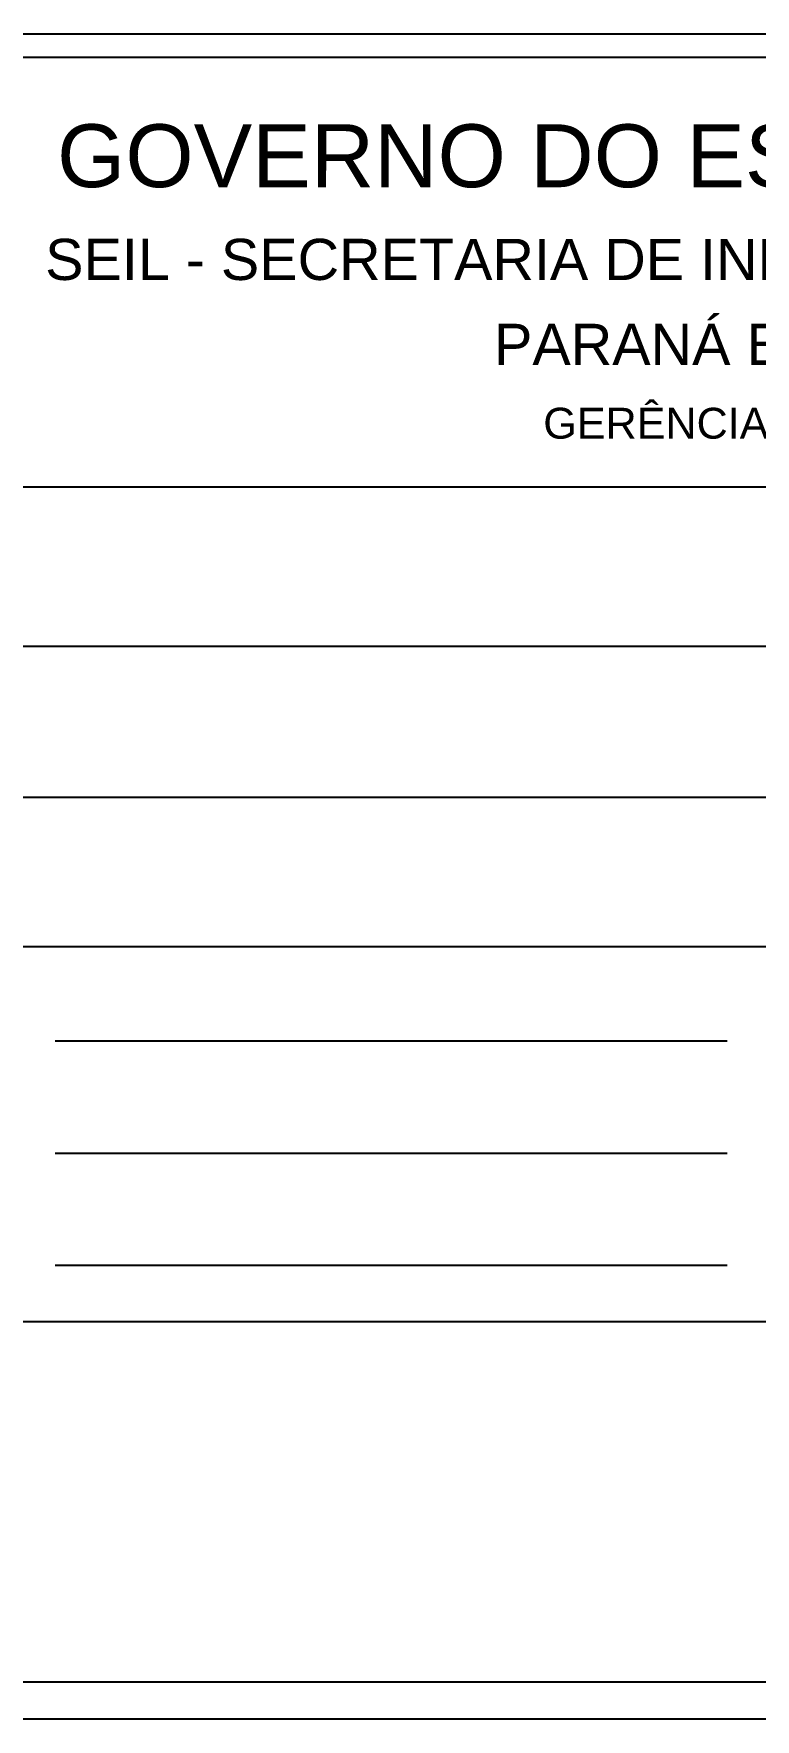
# Model space of a CAD drawing. Header units: millimetres. Extents: x 0 to 687901, y 0 to 346525.
# Drawn here: x 31741 to 32707, y 82693 to 84950 of the extents above; entities that cross this region are included whole.
import ezdxf
from ezdxf.enums import TextEntityAlignment as Align

# ---------------------------------------------------------------- set-up
doc = ezdxf.new("R2010")
doc.units = ezdxf.units.MM
doc.layers.add('ARQ_Texto', color=7, linetype='Continuous')
doc.styles.add('ARIAL', font='arial.ttf')

msp = doc.modelspace()

# ---------------------------------------------------------------- linework, layer by layer
at = {"layer": 'ARQ_Texto'}
for p, q in [((30419.9, 84949.8), (34794.9, 84949.8)), ((30469.9, 84343.2), (34751.8, 84343.2)), ((30469.9, 84129.6), (34751.7, 84129.6)), ((30469.9, 83927.5), (34751.7, 83927.5)), ((30469.9, 83727.5), (34751.8, 83727.5)), ((32669.9, 83600.6), (31769.9, 83600.6)), ((32669.9, 83450.6), (31769.9, 83450.6)), ((32669.8, 83300.6), (31769.9, 83300.6)), ((30469.9, 83225.6), (33958.5, 83225.6)), ((30469.9, 82742.8), (33958.5, 82742.8))]:
    msp.add_line(p, q, dxfattribs=at)
msp.add_lwpolyline([(34794.9, 82692.8), (30419.9, 82692.8), (30419.9, 84918.2), (34794.9, 84918.2)], close=True, dxfattribs=at)

# ---------------------------------------------------------------- texts
at = {"layer": 'ARQ_Texto', "style": 'ARIAL'}
for s, height, p in [('GOVERNO DO ESTADO DO PARANÁ', 84.189, (32798.1, 84786.3)), ('SEIL - SECRETARIA DE INFRAESTRUTURA E LOGÍSTICA', 55.125, (32798.1, 84647.5)), ('PARANÁ EDIFICAÇÕES', 55.125, (32787.5, 84533.8)), ('GERÊNCIA DE PROJETOS', 41.344, (32786, 84428.2))]:
    msp.add_text(s, height=height, rotation=359.9947, dxfattribs=at).set_placement(p, align=Align.MIDDLE_CENTER)

doc.saveas('drawing.dxf')
